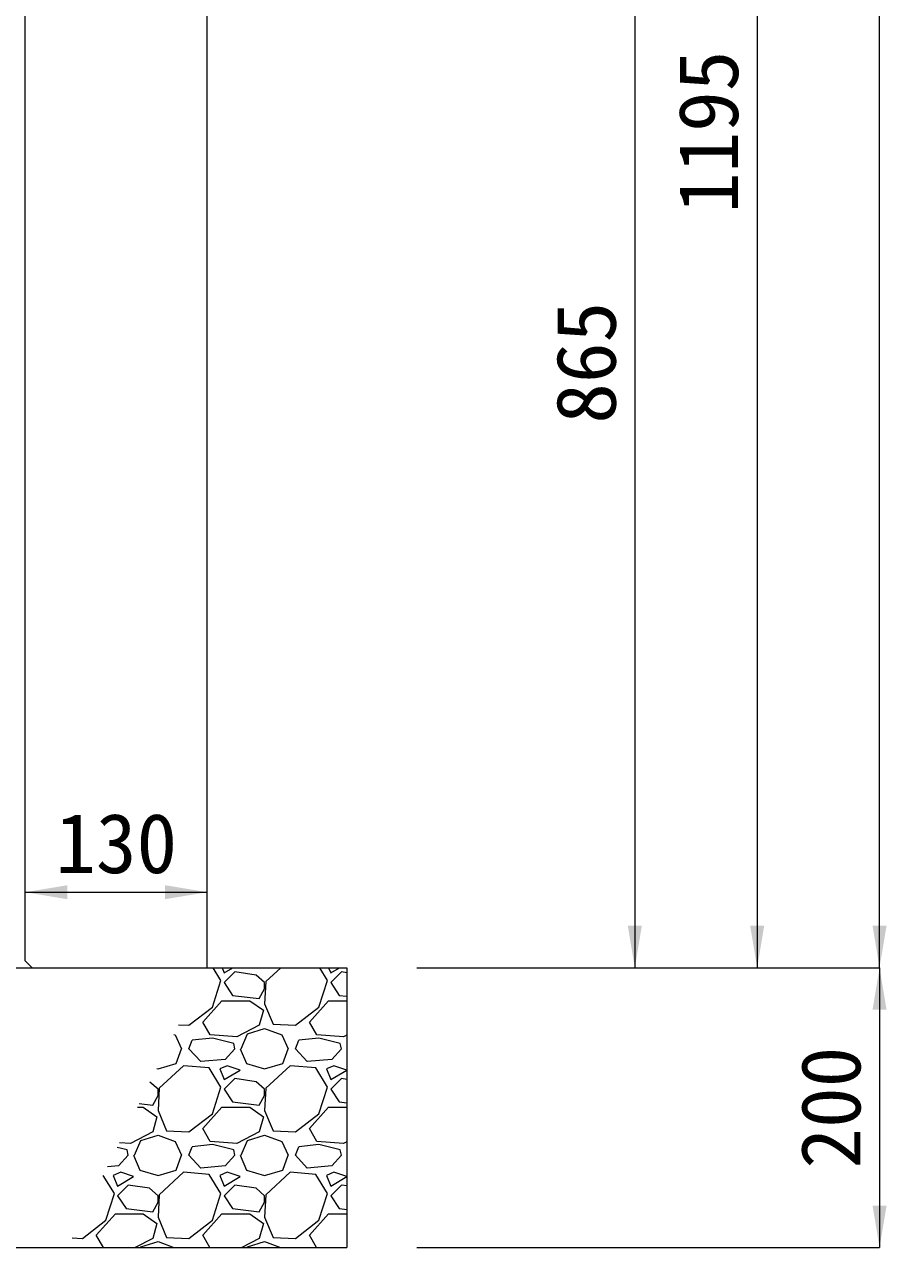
# Model space of a CAD drawing. Units: millimetres at full size. Extents: x 172874 to 217143, y 854931 to 903297.
# Drawn here: x 175274 to 175891, y 855881 to 856756 of the extents above; entities that cross this region are included whole.
import ezdxf
from ezdxf.enums import TextEntityAlignment as Align

# ---------------------------------------------------------------- set-up
doc = ezdxf.new("R2010")
doc.units = ezdxf.units.MM
doc.header["$LTSCALE"] = 20
for name, color, linetype, lineweight in [('パネックスKDS', 2, 'Continuous', 13), ('基礎材', 7, 'Continuous', 15), ('寸法線', 7, 'Continuous', 13), ('ﾊｯﾁﾝｸﾞ', 7, 'Continuous', 5)]:
    doc.layers.add(name, color=color, linetype=linetype, lineweight=lineweight)
doc.styles.add('ＭＳ ゴシック', font='')
doc.styles.get('ＭＳ ゴシック').set_extended_font_data('MS Gothic')

# ---------------------------------------------------------------- blocks, each defined once
blk = doc.blocks.new('filled_arrow')
at = {"color": 0, "linetype": 'Continuous', "lineweight": -2}
blk.add_solid([(7.5, 1.25), (0, 0), (7.5, -1.25)], dxfattribs=at)

msp = doc.modelspace()

# ---------------------------------------------------------------- linework, layer by layer
at = {"layer": 'パネックスKDS'}
for p, q in [((175404.7, 856081.42), (175404.7, 857576.42)), ((175274.7, 856086.42), (175274.7, 856946.42)), ((175274.7, 856086.42), (175279.7, 856081.42)), ((175279.7, 856081.42), (175404.7, 856081.42))]:
    msp.add_line(p, q, dxfattribs=at)
at = {"layer": '基礎材'}
for p, q in [((174678.1, 856081.42), (175504.7, 856081.42)), ((175504.7, 856081.42), (175504.7, 855881.42)), ((174678.1, 855881.42), (175504.7, 855881.42))]:
    msp.add_line(p, q, dxfattribs=at)
at = {"layer": '寸法線'}
for p, q in [((175885.54, 856081.42), (175885.54, 857576.42)), ((175798.04, 857276.42), (175798.04, 856081.42)), ((175710.54, 856946.42), (175710.54, 856081.42)), ((175274.7, 856135.42), (175404.7, 856135.42)), ((175274.7, 856111.42), (175274.7, 856135.42)), ((175404.7, 856106.42), (175404.7, 856135.42)), ((175554.7, 856081.42), (175885.54, 856081.42)), ((175554.7, 856081.42), (175798.04, 856081.42)), ((175554.7, 856081.42), (175710.54, 856081.42)), ((175554.75, 856081.42), (175885.54, 856081.42)), ((175885.54, 856081.42), (175885.54, 855881.42)), ((175554.7, 855881.42), (175885.54, 855881.42))]:
    msp.add_line(p, q, dxfattribs=at)
at = {"layer": 'ﾊｯﾁﾝｸﾞ'}
for p, q in [((175414.58, 856072.34), (175409.03, 856081.42)), ((175415.37, 856081.42), (175416.87, 856077.67)), ((175416.87, 856077.67), (175423.11, 856081.42)), ((175424.49, 856078.44), (175416.87, 856070.82)), ((175439.73, 856076.15), (175424.49, 856078.44)), ((175457.37, 856081.42), (175446.59, 856071.58)), ((175490.78, 856072.34), (175485.23, 856081.42)), ((175491.57, 856081.42), (175493.07, 856077.67)), ((175493.07, 856077.67), (175499.31, 856081.42)), ((175500.69, 856078.44), (175493.07, 856070.82)), ((175504.7, 856077.83), (175500.69, 856078.44)), ((175408.49, 856053.29), (175414.58, 856072.34)), ((175416.87, 856070.82), (175422.97, 856061.67)), ((175445.83, 856070.82), (175439.73, 856076.15)), ((175446.59, 856071.58), (175445.83, 856055.58)), ((175445.83, 856066.24), (175445.83, 856070.82)), ((175484.69, 856053.29), (175490.78, 856072.34)), ((175493.07, 856070.82), (175499.17, 856061.67)), ((175422.97, 856061.67), (175442.02, 856059.39)), ((175442.02, 856059.39), (175445.83, 856066.24)), ((175499.17, 856061.67), (175504.71, 856061.01)), ((175391.72, 856040.34), (175408.49, 856053.29)), ((175401.63, 856042.62), (175415.35, 856057.86)), ((175415.35, 856057.86), (175435.16, 856057.86)), ((175435.16, 856057.86), (175445.06, 856051)), ((175445.83, 856055.58), (175451.92, 856041.1)), ((175467.92, 856040.34), (175484.69, 856053.29)), ((175477.83, 856042.62), (175491.55, 856057.86)), ((175491.55, 856057.86), (175504.71, 856057.86)), ((175406.96, 856033.48), (175401.63, 856042.62)), ((175445.06, 856051), (175442.02, 856040.34)), ((175483.16, 856033.48), (175477.83, 856042.62)), ((175380.9, 856033.82), (175381.82, 856033.48)), ((175384.34, 856040.69), (175391.72, 856040.34)), ((175442.02, 856040.34), (175426.01, 856031.95)), ((175429.06, 856023.57), (175433.63, 856034.24)), ((175433.63, 856034.24), (175445.83, 856038.05)), ((175445.83, 856038.05), (175458.02, 856033.48)), ((175451.92, 856041.1), (175467.92, 856040.34)), ((175381.82, 856033.48), (175386.39, 856023.57)), ((175391.72, 856023.57), (175394.01, 856029.67)), ((175408.49, 856031.19), (175394.01, 856029.67)), ((175426.01, 856031.95), (175406.96, 856033.48)), ((175423.73, 856027.38), (175408.49, 856031.19)), ((175424.49, 856023.57), (175423.73, 856027.38)), ((175458.02, 856033.48), (175462.59, 856023.57)), ((175467.92, 856023.57), (175470.21, 856029.67)), ((175484.69, 856031.19), (175470.21, 856029.67)), ((175502.21, 856031.95), (175483.16, 856033.48)), ((175499.93, 856027.38), (175484.69, 856031.19)), ((175500.69, 856023.57), (175499.93, 856027.38)), ((175504.71, 856033.26), (175502.21, 856031.95)), ((175382.58, 856012.9), (175386.39, 856023.57)), ((175400.11, 856014.43), (175391.72, 856023.57)), ((175424.49, 856023.57), (175417.63, 856015.95)), ((175428.3, 856023.57), (175432.87, 856012.9)), ((175458.78, 856012.9), (175462.59, 856023.57)), ((175476.31, 856014.43), (175467.92, 856023.57)), ((175500.69, 856023.57), (175493.83, 856015.95)), ((175504.5, 856023.57), (175504.72, 856023.07)), ((175368.68, 856009.37), (175369.63, 856009.09)), ((175369.63, 856009.09), (175382.58, 856012.9)), ((175387.91, 856011.38), (175370.39, 855995.38)), ((175406.2, 856009.86), (175387.91, 856011.38)), ((175417.63, 856015.95), (175400.11, 856014.43)), ((175414.58, 855996.14), (175406.2, 856009.86)), ((175419.16, 856011.38), (175413.82, 856009.09)), ((175413.82, 856009.09), (175416.87, 856001.47)), ((175416.87, 856001.47), (175428.3, 856008.33)), ((175428.3, 856008.33), (175419.16, 856011.38)), ((175432.87, 856012.9), (175445.83, 856009.09)), ((175445.83, 856009.09), (175458.78, 856012.9)), ((175464.11, 856011.38), (175446.59, 855995.38)), ((175482.4, 856009.86), (175464.11, 856011.38)), ((175493.83, 856015.95), (175476.31, 856014.43)), ((175490.78, 855996.14), (175482.4, 856009.86)), ((175495.36, 856011.38), (175490.02, 856009.09)), ((175490.02, 856009.09), (175493.07, 856001.47)), ((175493.07, 856001.47), (175504.5, 856008.33)), ((175504.5, 856008.33), (175495.36, 856011.38)), ((175369.63, 855994.62), (175363.83, 855999.68)), ((175424.49, 856002.24), (175416.87, 855994.62)), ((175439.73, 855999.95), (175424.49, 856002.24)), ((175445.83, 855994.62), (175439.73, 855999.95)), ((175500.69, 856002.24), (175493.07, 855994.62)), ((175504.72, 856001.63), (175500.69, 856002.24)), ((175365.82, 855983.19), (175369.63, 855990.04)), ((175370.39, 855995.38), (175369.63, 855979.38)), ((175369.63, 855990.04), (175369.63, 855994.62)), ((175408.49, 855977.09), (175414.58, 855996.14)), ((175416.87, 855994.62), (175422.97, 855985.47)), ((175442.02, 855983.19), (175445.83, 855990.04)), ((175446.59, 855995.38), (175445.83, 855979.38)), ((175445.83, 855990.04), (175445.83, 855994.62)), ((175484.69, 855977.09), (175490.78, 855996.14)), ((175493.07, 855994.62), (175499.17, 855985.47)), ((175354.82, 855981.66), (175358.96, 855981.66)), ((175356.16, 855984.34), (175365.82, 855983.19)), ((175358.96, 855981.66), (175368.86, 855974.8)), ((175401.63, 855966.42), (175415.35, 855981.66)), ((175415.35, 855981.66), (175435.16, 855981.66)), ((175422.97, 855985.47), (175442.02, 855983.19)), ((175435.16, 855981.66), (175445.06, 855974.8)), ((175477.83, 855966.42), (175491.55, 855981.66)), ((175491.55, 855981.66), (175504.72, 855981.66)), ((175499.17, 855985.47), (175504.72, 855984.81)), ((175368.86, 855974.8), (175365.82, 855964.14)), ((175369.63, 855979.38), (175375.72, 855964.9)), ((175391.72, 855964.14), (175408.49, 855977.09)), ((175445.06, 855974.8), (175442.02, 855964.14)), ((175445.83, 855979.38), (175451.92, 855964.9)), ((175467.92, 855964.14), (175484.69, 855977.09)), ((175365.82, 855964.14), (175349.81, 855955.75)), ((175375.72, 855964.9), (175391.72, 855964.14)), ((175406.96, 855957.28), (175401.63, 855966.42)), ((175442.02, 855964.14), (175426.01, 855955.75)), ((175451.92, 855964.9), (175467.92, 855964.14)), ((175483.16, 855957.28), (175477.83, 855966.42)), ((175349.81, 855955.75), (175342.17, 855956.37)), ((175352.86, 855947.37), (175357.43, 855958.04)), ((175357.43, 855958.04), (175369.63, 855961.85)), ((175369.63, 855961.85), (175381.82, 855957.28)), ((175381.82, 855957.28), (175386.39, 855947.37)), ((175408.49, 855954.99), (175394.01, 855953.47)), ((175426.01, 855955.75), (175406.96, 855957.28)), ((175423.73, 855951.18), (175408.49, 855954.99)), ((175429.06, 855947.37), (175433.63, 855958.04)), ((175433.63, 855958.04), (175445.83, 855961.85)), ((175445.83, 855961.85), (175458.02, 855957.28)), ((175458.02, 855957.28), (175462.59, 855947.37)), ((175484.69, 855954.99), (175470.21, 855953.47)), ((175502.21, 855955.75), (175483.16, 855957.28)), ((175499.93, 855951.18), (175484.69, 855954.99)), ((175504.73, 855957.07), (175502.21, 855955.75)), ((175347.53, 855951.18), (175340.46, 855952.95)), ((175348.29, 855947.37), (175341.43, 855939.75)), ((175348.29, 855947.37), (175347.53, 855951.18)), ((175352.1, 855947.37), (175356.67, 855936.7)), ((175382.58, 855936.7), (175386.39, 855947.37)), ((175391.72, 855947.37), (175394.01, 855953.47)), ((175400.11, 855938.23), (175391.72, 855947.37)), ((175424.49, 855947.37), (175417.63, 855939.75)), ((175424.49, 855947.37), (175423.73, 855951.18)), ((175428.3, 855947.37), (175432.87, 855936.7)), ((175458.78, 855936.7), (175462.59, 855947.37)), ((175467.92, 855947.37), (175470.21, 855953.47)), ((175476.31, 855938.23), (175467.92, 855947.37)), ((175500.69, 855947.37), (175493.83, 855939.75)), ((175500.69, 855947.37), (175499.93, 855951.18)), ((175504.5, 855947.37), (175504.73, 855946.83)), ((175341.43, 855939.75), (175333.52, 855939.06)), ((175417.63, 855939.75), (175400.11, 855938.23)), ((175493.83, 855939.75), (175476.31, 855938.23)), ((175338.38, 855919.94), (175330.45, 855932.92)), ((175342.96, 855935.18), (175337.62, 855932.89)), ((175337.62, 855932.89), (175340.67, 855925.27)), ((175340.67, 855925.27), (175352.1, 855932.13)), ((175352.1, 855932.13), (175342.96, 855935.18)), ((175356.67, 855936.7), (175369.63, 855932.89)), ((175369.63, 855932.89), (175382.58, 855936.7)), ((175387.91, 855935.18), (175370.39, 855919.18)), ((175406.2, 855933.66), (175387.91, 855935.18)), ((175414.58, 855919.94), (175406.2, 855933.66)), ((175419.16, 855935.18), (175413.82, 855932.89)), ((175413.82, 855932.89), (175416.87, 855925.27)), ((175416.87, 855925.27), (175428.3, 855932.13)), ((175428.3, 855932.13), (175419.16, 855935.18)), ((175432.87, 855936.7), (175445.83, 855932.89)), ((175445.83, 855932.89), (175458.78, 855936.7)), ((175464.11, 855935.18), (175446.59, 855919.18)), ((175482.4, 855933.66), (175464.11, 855935.18)), ((175490.78, 855919.94), (175482.4, 855933.66)), ((175495.36, 855935.18), (175490.02, 855932.89)), ((175490.02, 855932.89), (175493.07, 855925.27)), ((175493.07, 855925.27), (175504.5, 855932.13)), ((175504.5, 855932.13), (175495.36, 855935.18)), ((175332.29, 855900.89), (175338.38, 855919.94)), ((175348.29, 855926.04), (175340.67, 855918.42)), ((175363.53, 855923.75), (175348.29, 855926.04)), ((175369.63, 855918.42), (175363.53, 855923.75)), ((175408.49, 855900.89), (175414.58, 855919.94)), ((175424.49, 855926.04), (175416.87, 855918.42)), ((175439.73, 855923.75), (175424.49, 855926.04)), ((175445.83, 855918.42), (175439.73, 855923.75)), ((175484.69, 855900.89), (175490.78, 855919.94)), ((175500.69, 855926.04), (175493.07, 855918.42)), ((175504.74, 855925.43), (175500.69, 855926.04)), ((175340.67, 855918.42), (175346.77, 855909.27)), ((175365.82, 855906.99), (175369.63, 855913.84)), ((175370.39, 855919.18), (175369.63, 855903.18)), ((175369.63, 855913.84), (175369.63, 855918.42)), ((175416.87, 855918.42), (175422.97, 855909.27)), ((175442.02, 855906.99), (175445.83, 855913.84)), ((175446.59, 855919.18), (175445.83, 855903.18)), ((175445.83, 855913.84), (175445.83, 855918.42)), ((175493.07, 855918.42), (175499.17, 855909.27)), ((175325.43, 855890.22), (175339.15, 855905.46)), ((175339.15, 855905.46), (175358.96, 855905.46)), ((175346.77, 855909.27), (175365.82, 855906.99)), ((175358.96, 855905.46), (175368.86, 855898.6)), ((175369.63, 855903.18), (175375.72, 855888.7)), ((175401.63, 855890.22), (175415.35, 855905.46)), ((175415.35, 855905.46), (175435.16, 855905.46)), ((175422.97, 855909.27), (175442.02, 855906.99)), ((175435.16, 855905.46), (175445.06, 855898.6)), ((175445.83, 855903.18), (175451.92, 855888.7)), ((175477.83, 855890.22), (175491.55, 855905.46)), ((175491.55, 855905.46), (175504.74, 855905.46)), ((175499.17, 855909.27), (175504.74, 855908.6)), ((175315.52, 855887.94), (175332.29, 855900.89)), ((175368.86, 855898.6), (175365.82, 855887.94)), ((175391.72, 855887.94), (175408.49, 855900.89)), ((175445.06, 855898.6), (175442.02, 855887.94)), ((175467.92, 855887.94), (175484.69, 855900.89)), ((175308.14, 855888.29), (175315.52, 855887.94)), ((175330.56, 855881.42), (175325.43, 855890.22)), ((175365.82, 855887.94), (175353.38, 855881.42)), ((175357.43, 855881.84), (175369.63, 855885.65)), ((175369.63, 855885.65), (175380.9, 855881.42)), ((175375.72, 855888.7), (175391.72, 855887.94)), ((175406.76, 855881.42), (175401.63, 855890.22)), ((175442.02, 855887.94), (175429.58, 855881.42)), ((175433.63, 855881.84), (175445.83, 855885.65)), ((175445.83, 855885.65), (175457.1, 855881.42)), ((175451.92, 855888.7), (175467.92, 855887.94)), ((175482.96, 855881.42), (175477.83, 855890.22)), ((175304.7, 855881.42), (175304.7, 855881.42)), ((175357.25, 855881.42), (175357.43, 855881.84)), ((175433.45, 855881.42), (175433.63, 855881.84))]:
    msp.add_line(p, q, dxfattribs=at)

# ---------------------------------------------------------------- block references
at = {"layer": '寸法線', "xscale": 4, "yscale": 4}
msp.add_blockref('filled_arrow', (175274.7, 856135.42), dxfattribs=at)
for p, rotation in [((175404.7, 856135.42), 180), ((175710.54, 856081.42), 90), ((175798.04, 856081.42), 90), ((175885.54, 856081.42), 90), ((175885.54, 856081.42), 270), ((175885.54, 855881.42), 90)]:
    msp.add_blockref('filled_arrow', p, dxfattribs=dict(at, rotation=rotation))

# ---------------------------------------------------------------- texts
at = {"layer": '寸法線', "style": 'ＭＳ ゴシック'}
for s, p in [('1195', (175763.04, 856678.92)), ('865', (175675.54, 856513.92)), ('200', (175850.54, 855981.42))]:
    msp.add_text(s, height=42.72, rotation=90, dxfattribs=at).set_placement(p, align=Align.MIDDLE_CENTER)
msp.add_text('130', height=42.72, dxfattribs=at).set_placement((175339.7, 856170.42), align=Align.MIDDLE_CENTER)

doc.saveas('drawing.dxf')
